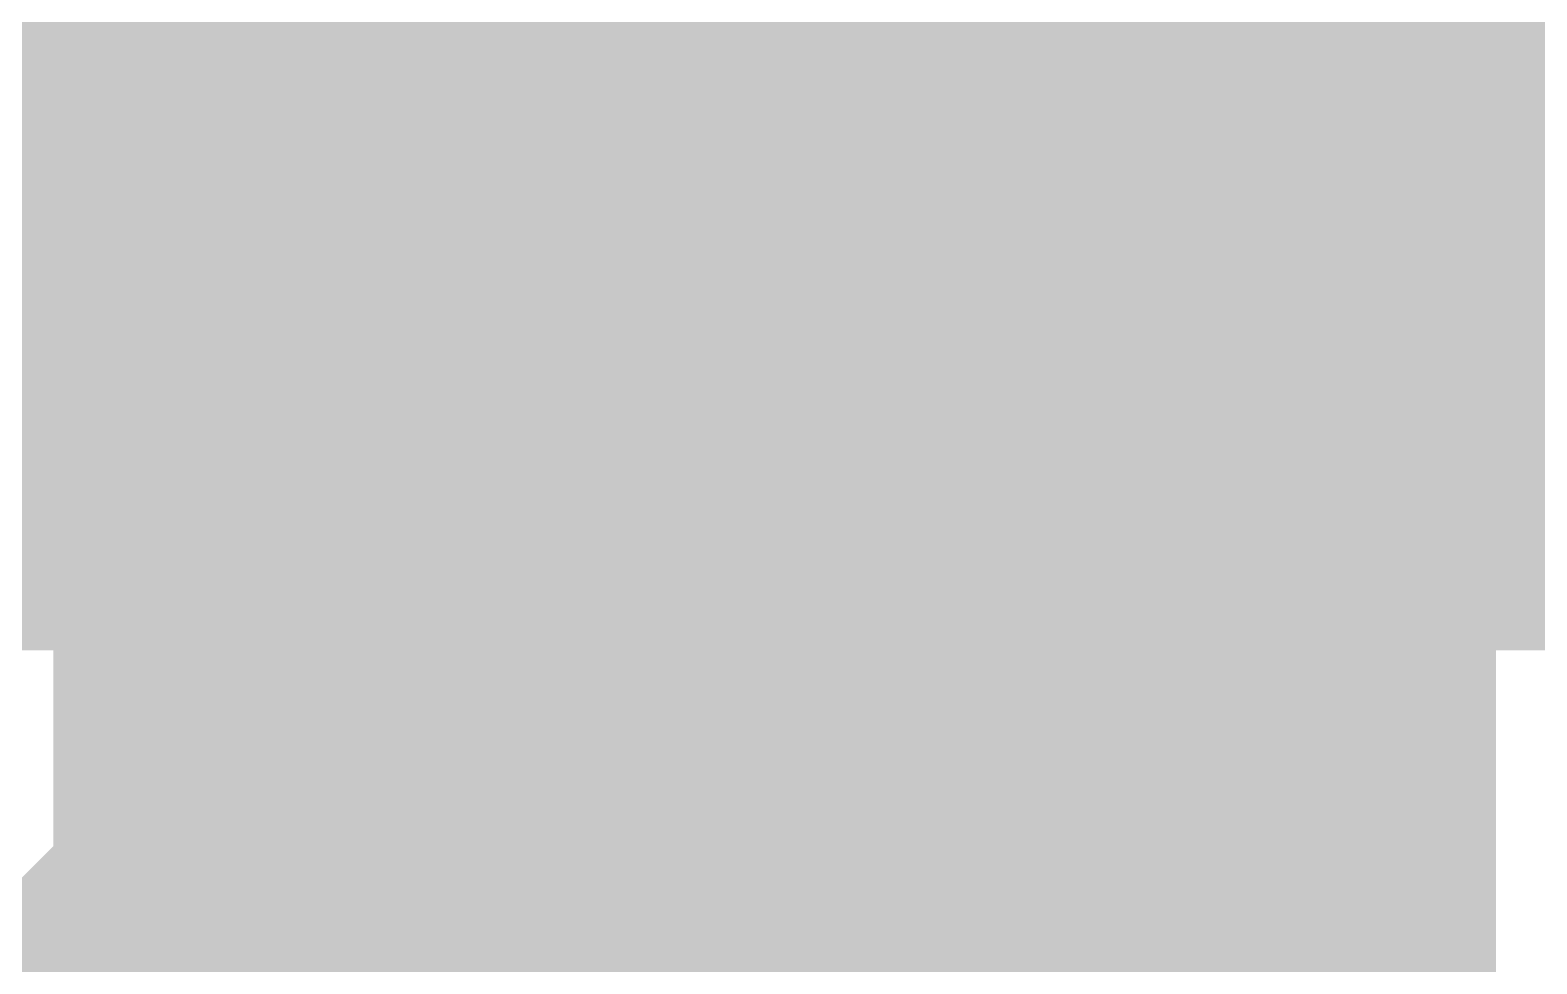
# Model space of a CAD drawing. Header units: inches. Extents: x 22 to 371, y 55 to 284.
# Drawn here: x 59.113 to 59.2987, y 175.784 to 175.899 of the extents above; entities that cross this region are included whole.
import ezdxf

# ---------------------------------------------------------------- set-up
doc = ezdxf.new("R2010")
doc.units = ezdxf.units.IN
for name, color, linetype in [('Bottom Solder', 6, 'Continuous'), ('Top Layer', 1, 'Continuous'), ('Top Solder', 216, 'Continuous')]:
    doc.layers.add(name, color=color, linetype=linetype)

# ---------------------------------------------------------------- blocks, each defined once
blk = doc.blocks.new('HDR1X2__323')
at = {"layer": 'Bottom Solder'}
blk.add_hatch(color=6, dxfattribs=at).paths.add_polyline_path([(-0.85162, 0.8516), (0.85158, 0.8516), (0.85158, -0.8516), (-0.85162, -0.8516)])
at = {"layer": 'Top Solder'}
blk.add_hatch(color=216, dxfattribs=at).paths.add_polyline_path([(-0.85162, 0.8516), (0.85158, 0.8516), (0.85158, -0.8516), (-0.85162, -0.8516)])

msp = doc.modelspace()

# ---------------------------------------------------------------- linework, layer by layer
at = {"layer": 'Top Layer'}
for points in [[(59.20473, 175.76166, 0.1778, 0.1778, 0), (59.20473, 176.47291, 0.1778, 0.1778, 0)], [(58.67791, 175.23483, 0.1778, 0.1778, 0), (59.20473, 175.76166, 0.1778, 0.1778, 0)]]:
    msp.add_lwpolyline(points, format="xyseb", dxfattribs=at)
msp.add_lwpolyline([(59.16028, 175.76166, 0.0889, 0.0889, 1), (59.24918, 175.76166, 0.0889, 0.0889, 1)], format="xyseb", close=True, dxfattribs=at)
msp.add_lwpolyline([(59.16028, 175.76166, 0.0889, 0.0889, 1), (59.24918, 175.76166, 0.0889, 0.0889, 1)], format="xyseb", close=True, dxfattribs=at)

# ---------------------------------------------------------------- block references
msp.add_blockref('HDR1X2__323', (59.00346, 176.6742))

doc.saveas('drawing.dxf')
